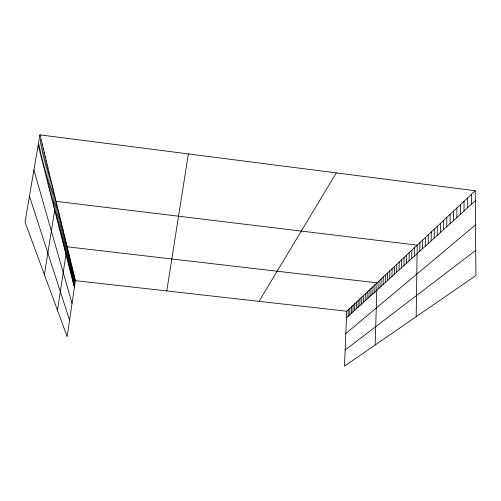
<?xml version="1.0" encoding="UTF-8"?>
<svg xmlns="http://www.w3.org/2000/svg" width="501" height="501" viewBox="0 0 501 501"><rect width="100%" height="100%" fill="white"/><g stroke="black" fill="none" stroke-linecap="round" stroke-linejoin="round"><path stroke-width="0.75" d="M453.449 220.628L453.455 211.184M450.073 223.696L450.086 214.34M443.523 229.646L443.56 220.459M446.76 226.702L446.792 217.428M440.348 232.533L440.398 223.421M437.235 235.357L437.298 226.327M431.204 240.837L431.286 231.969M434.192 238.125L434.261 229.176M428.274 243.499L428.361 234.706M422.581 248.665L422.687 240.029M425.399 246.11L425.499 237.393M416.174 316.707L417.233 245.146L56.093 201.364L44.395 274.705M419.819 251.176L419.932 242.609M414.371 256.124L414.502 247.701M409.054 260.952L409.204 252.673M411.69 258.56L411.828 250.212M406.474 263.301L406.63 255.09M401.451 267.86L401.62 259.787M403.938 265.599L404.1 257.458M396.604 272.262L396.786 264.315M399.009 270.083L399.178 262.073M391.932 276.508L392.126 268.686M394.249 274.404L394.437 266.519M387.423 280.604L387.624 272.907M389.659 278.569L389.853 270.816M383.065 284.562L383.278 276.984M385.225 282.595L385.432 274.961M378.856 288.382L379.075 280.923M380.942 286.491L381.161 278.969M374.786 292.083L375.011 284.737M375.155 344.989L377.028 282.846L67.147 246.793L57.471 310.301M368.924 297.406L369.162 290.223M370.846 295.659L371.078 288.419M372.8 293.887L373.026 286.591M365.166 300.813L365.411 293.736M367.033 299.122L367.271 291.995M361.534 304.12L361.785 297.137M363.338 302.479L363.582 295.452M356.286 308.885L356.543 302.053M358.008 307.32L358.265 300.437M359.756 305.735L360.006 298.803M351.27 313.438L351.539 306.744M352.917 311.941L353.18 305.203M354.589 310.426L354.852 303.637M475.249 190.743L346.748 311.234L344.481 366.143L475.95 275.494L475.249 190.743L39.917 134.857L25.05 222.043L67.147 336.634L75.382 280.648L39.917 134.857M348.051 316.363L348.32 309.762M349.648 314.91L349.917 308.265M73.96 285.626L74.956 278.9M71.211 274.83L72.257 267.81M71.687 276.696L72.726 269.732M72.157 278.537L73.184 271.623M72.62 280.353L73.634 273.483M73.071 282.138L74.085 275.318M73.522 283.898L74.524 277.122M68.712 265.01L69.808 257.733M69.226 267.039L70.315 259.812M69.733 269.031L70.81 261.86M70.234 270.997L71.299 263.877M70.729 272.926L71.781 265.856M66.552 256.556L67.698 249.053M67.109 258.723L68.236 251.277M67.648 260.852L68.769 253.462M68.186 262.95L69.288 255.616M63.032 242.728L64.247 234.869M63.646 245.133L64.842 237.336M64.247 247.5L65.437 239.76M64.842 249.824L66.013 242.146M65.418 252.103L66.583 244.488M60.464 232.652L61.729 224.529M61.122 235.238L62.374 227.185M61.773 237.781L63.007 229.79M62.406 240.28L63.633 232.351M57.696 221.793L59.018 213.395M58.41 224.586L59.719 216.257M59.105 227.329L60.402 219.069M59.794 230.015L61.072 221.824M166.777 290.949L188.363 153.913M55.479 213.082L56.845 204.458M56.231 216.044L57.584 207.495M56.97 218.943L58.31 210.47M52.367 200.882L53.807 191.952M53.162 204.001L54.584 195.152M53.945 207.063L55.348 198.29M49.881 191.125L51.371 181.957M50.726 194.444L52.204 185.357M51.559 197.695L53.012 188.689M47.238 180.742L48.785 171.317M48.14 184.28L49.668 174.943M49.017 187.737L50.532 178.488M45.378 173.44L46.969 163.84M46.317 177.135L47.889 167.616M42.428 161.867L44.082 151.978M43.43 165.812L45.065 156.024M44.414 169.67L46.029 159.976M40.343 153.701L42.046 143.618M41.395 157.828L43.08 147.845M39.266 149.467L40.994 139.291M259.023 301.345L336.296 172.908M346.479 317.791L475.33 200.757M345.828 333.553L475.53 224.936M345.145 349.986L475.743 250.343M75.382 280.648L346.748 311.234M29.465 196.135L69.57 320.158M33.924 169.996L72.031 303.399M38.164 145.14L74.398 287.336M471.416 194.344L471.479 204.251M467.665 197.857L467.715 207.677M463.995 201.296L464.032 211.021M460.406 204.665L460.425 214.29M456.893 207.959L456.899 217.497"/></g></svg>
